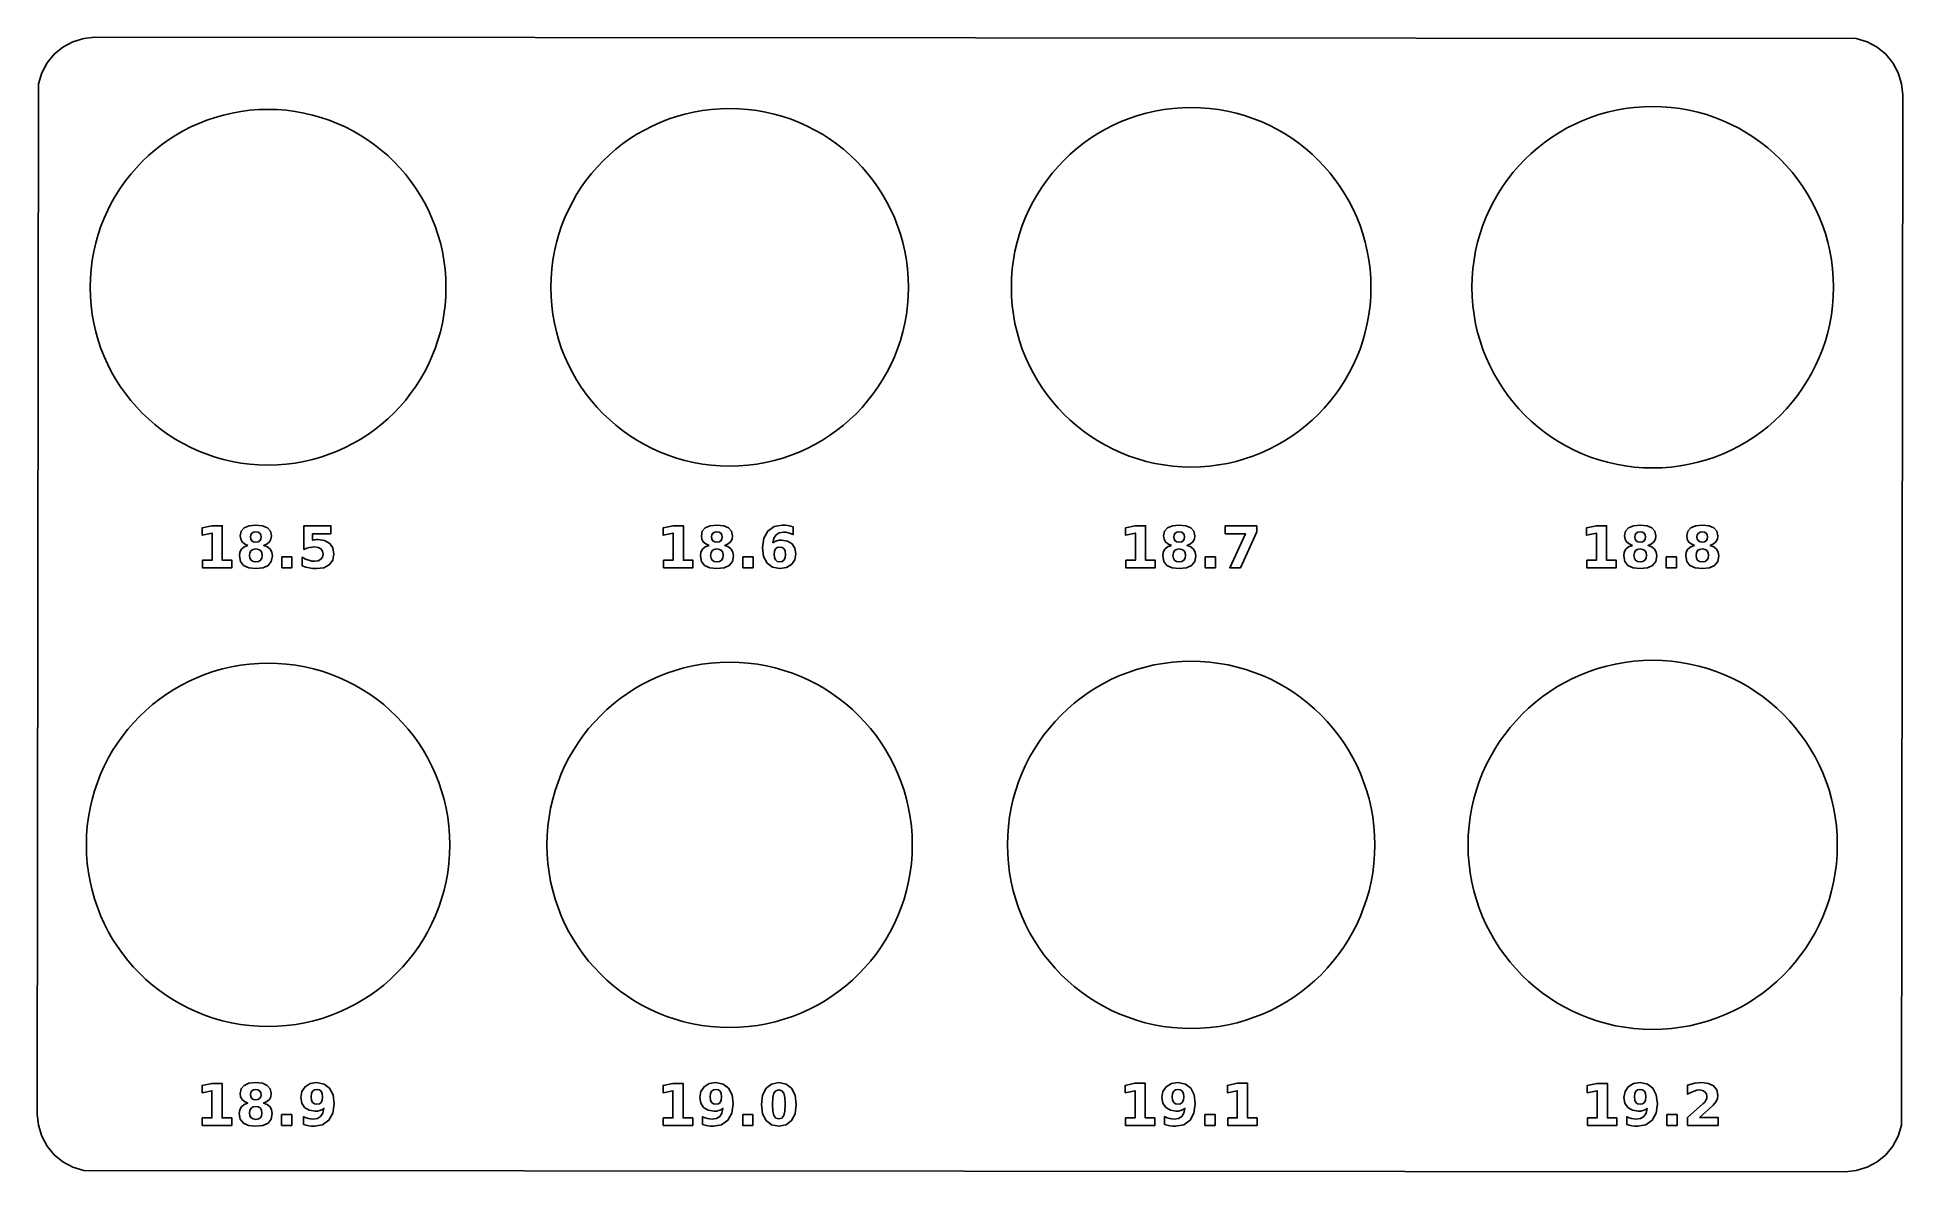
# Model space of a CAD drawing. Header units: millimetres. Extents: x 4 to 101, y 4 to 63.
import ezdxf

# ---------------------------------------------------------------- set-up
doc = ezdxf.new("R2010")
doc.units = ezdxf.units.MM
doc.layers.add('GRAVER', color=5, linetype='CONTINUOUS')
doc.layers.add('KUTT', color=1, linetype='CONTINUOUS')

msp = doc.modelspace()

# ---------------------------------------------------------------- linework, layer by layer
at = {"layer": 'GRAVER', "color": 5}
for points in [[(12.5863, 35.7976), (13.0846, 35.7976), (13.0846, 37.2113), (12.5732, 37.1059), (12.5732, 37.4898), (13.0813, 37.5952), (13.6176, 37.5952), (13.6176, 35.7976), (14.1159, 35.7976), (14.1159, 35.408), (12.5863, 35.408), (12.5863, 35.7976)], [(14.9549, 36.5724), (14.7802, 36.6488), (14.6545, 36.7571), (14.5789, 36.8971), (14.5537, 37.0679), (14.6052, 37.3115), (14.7599, 37.4893), (15.0149, 37.5983), (15.3665, 37.6346), (15.7158, 37.5985), (15.9698, 37.4902), (16.1248, 37.3125), (16.1765, 37.0679), (16.1511, 36.8971), (16.0748, 36.7571), (15.9487, 36.6488), (15.7738, 36.5724), (15.9692, 36.4918), (16.1099, 36.3727), (16.195, 36.2163), (16.2234, 36.0235), (16.1693, 35.7379), (16.0073, 35.5318), (15.739, 35.407), (15.3665, 35.3654), (14.9925, 35.407), (14.7229, 35.5318), (14.5598, 35.7379), (14.5054, 36.0235), (14.5338, 36.2163), (14.6188, 36.3727), (14.7596, 36.4918), (14.9549, 36.5724)], [(15.0866, 37.0107), (15.1048, 36.8954), (15.1593, 36.8101), (15.2474, 36.7573), (15.3665, 36.7398), (15.4832, 36.7573), (15.5699, 36.8101), (15.6241, 36.8954), (15.6421, 37.0107), (15.6241, 37.1258), (15.5699, 37.2104), (15.4832, 37.2628), (15.3665, 37.2802), (15.2474, 37.2627), (15.1593, 37.2099), (15.1048, 37.125), (15.0866, 37.0107)], [(17.8668, 37.5952), (19.2688, 37.5952), (19.2688, 37.1804), (18.3168, 37.1804), (18.3168, 36.842), (18.3813, 36.8577), (18.4462, 36.8691), (18.5126, 36.8765), (18.5816, 36.879), (18.9372, 36.8289), (19.2041, 36.6788), (19.3711, 36.4394), (19.4268, 36.1215), (19.3662, 35.8054), (19.1845, 35.566), (18.895, 35.4155), (18.5113, 35.3654), (18.3262, 35.3744), (18.1429, 35.4015), (17.9611, 35.4468), (17.7805, 35.5107), (17.7805, 35.9546), (17.9546, 35.8647), (18.1195, 35.8004), (18.2753, 35.7621), (18.4223, 35.7493), (18.6053, 35.7744), (18.7448, 35.8496), (18.8334, 35.9677), (18.8629, 36.1215), (18.8334, 36.2761), (18.7448, 36.3938), (18.6053, 36.4687), (18.4223, 36.4937), (18.2964, 36.4857), (18.1626, 36.4618), (18.02, 36.4218), (17.8668, 36.3648), (17.8668, 37.5952)], [(36.5622, 35.7976), (37.0605, 35.7976), (37.0605, 37.2113), (36.5491, 37.1059), (36.5491, 37.4898), (37.0572, 37.5952), (37.5934, 37.5952), (37.5934, 35.7976), (38.0917, 35.7976), (38.0917, 35.408), (36.5622, 35.408), (36.5622, 35.7976)], [(38.9308, 36.5724), (38.7561, 36.6488), (38.6303, 36.7571), (38.5547, 36.8971), (38.5295, 37.0679), (38.5811, 37.3115), (38.7358, 37.4893), (38.9908, 37.5983), (39.3423, 37.6346), (39.6917, 37.5985), (39.9456, 37.4902), (40.1007, 37.3125), (40.1523, 37.0679), (40.1269, 36.8971), (40.0506, 36.7571), (39.9245, 36.6488), (39.7497, 36.5724), (39.945, 36.4918), (40.0858, 36.3727), (40.1709, 36.2163), (40.1992, 36.0235), (40.1452, 35.7379), (39.9831, 35.5318), (39.7149, 35.407), (39.3423, 35.3654), (38.9684, 35.407), (38.6987, 35.5318), (38.5356, 35.7379), (38.4813, 36.0235), (38.5096, 36.2163), (38.5947, 36.3727), (38.7354, 36.4918), (38.9308, 36.5724)], [(39.0625, 37.0107), (39.0807, 36.8954), (39.1352, 36.8101), (39.2233, 36.7573), (39.3423, 36.7398), (39.4591, 36.7573), (39.5458, 36.8101), (39.5999, 36.8954), (39.618, 37.0107), (39.5999, 37.1258), (39.5458, 37.2104), (39.4591, 37.2628), (39.3423, 37.2802), (39.2233, 37.2627), (39.1352, 37.2099), (39.0807, 37.125), (39.0625, 37.0107)], [(43.3075, 37.538), (43.3075, 37.1335), (43.1723, 37.1909), (43.045, 37.231), (42.9236, 37.2546), (42.805, 37.2624), (42.5811, 37.2274), (42.4127, 37.1223), (42.3013, 36.9487), (42.2486, 36.7074), (42.3491, 36.7701), (42.4577, 36.8148), (42.5758, 36.8418), (42.7042, 36.8509), (43.007, 36.8018), (43.2452, 36.6545), (43.3995, 36.428), (43.4509, 36.1407), (43.3934, 35.8241), (43.2208, 35.5773), (42.9518, 35.4184), (42.6044, 35.3654), (42.2263, 35.4373), (41.9444, 35.6532), (41.7693, 36.0016), (41.7109, 36.4702), (41.7793, 36.9541), (41.9842, 37.322), (42.3081, 37.5543), (42.7333, 37.6318), (42.882, 37.6259), (43.0262, 37.6084), (43.1676, 37.5791), (43.3075, 37.538)], [(60.6009, 35.7976), (61.0991, 35.7976), (61.0991, 37.2113), (60.5877, 37.1059), (60.5877, 37.4898), (61.0959, 37.5952), (61.6321, 37.5952), (61.6321, 35.7976), (62.1304, 35.7976), (62.1304, 35.408), (60.6009, 35.408), (60.6009, 35.7976)], [(62.9695, 36.5724), (62.7947, 36.6488), (62.669, 36.7571), (62.5934, 36.8971), (62.5682, 37.0679), (62.6198, 37.3115), (62.7745, 37.4893), (63.0295, 37.5983), (63.381, 37.6346), (63.7304, 37.5985), (63.9843, 37.4902), (64.1393, 37.3125), (64.191, 37.0679), (64.1656, 36.8971), (64.0893, 36.7571), (63.9632, 36.6488), (63.7884, 36.5724), (63.9837, 36.4918), (64.1245, 36.3727), (64.2095, 36.2163), (64.2379, 36.0235), (64.1839, 35.7379), (64.0218, 35.5318), (63.7536, 35.407), (63.381, 35.3654), (63.0071, 35.407), (62.7374, 35.5318), (62.5743, 35.7379), (62.5199, 36.0235), (62.5483, 36.2163), (62.6334, 36.3727), (62.7741, 36.4918), (62.9695, 36.5724)], [(63.1012, 37.0107), (63.1193, 36.8954), (63.1738, 36.8101), (63.262, 36.7573), (63.381, 36.7398), (63.4977, 36.7573), (63.5845, 36.8101), (63.6386, 36.8954), (63.6566, 37.0107), (63.6386, 37.1258), (63.5845, 37.2104), (63.4977, 37.2628), (63.381, 37.2802), (63.262, 37.2627), (63.1738, 37.2099), (63.1193, 37.125), (63.1012, 37.0107)], [(65.7641, 37.5952), (67.4123, 37.5952), (67.4123, 37.2774), (66.5596, 35.408), (66.0102, 35.408), (66.8174, 37.1804), (65.7641, 37.1804), (65.7641, 37.5952)], [(84.5746, 35.7976), (85.0729, 35.7976), (85.0729, 37.2113), (84.5615, 37.1059), (84.5615, 37.4898), (85.0696, 37.5952), (85.6059, 37.5952), (85.6059, 35.7976), (86.1041, 35.7976), (86.1041, 35.408), (84.5746, 35.408), (84.5746, 35.7976)], [(86.9432, 36.5724), (86.7685, 36.6488), (86.6427, 36.7571), (86.5671, 36.8971), (86.542, 37.0679), (86.5935, 37.3115), (86.7482, 37.4893), (87.0032, 37.5983), (87.3548, 37.6346), (87.7041, 37.5985), (87.958, 37.4902), (88.1131, 37.3125), (88.1648, 37.0679), (88.1393, 36.8971), (88.063, 36.7571), (87.937, 36.6488), (87.7621, 36.5724), (87.9575, 36.4918), (88.0982, 36.3727), (88.1833, 36.2163), (88.2116, 36.0235), (88.1576, 35.7379), (87.9955, 35.5318), (87.7273, 35.407), (87.3548, 35.3654), (86.9808, 35.407), (86.7112, 35.5318), (86.548, 35.7379), (86.4937, 36.0235), (86.522, 36.2163), (86.6071, 36.3727), (86.7479, 36.4918), (86.9432, 36.5724)], [(87.0749, 37.0107), (87.0931, 36.8954), (87.1476, 36.8101), (87.2357, 36.7573), (87.3548, 36.7398), (87.4715, 36.7573), (87.5582, 36.8101), (87.6123, 36.8954), (87.6304, 37.0107), (87.6123, 37.1258), (87.5582, 37.2104), (87.4715, 37.2628), (87.3548, 37.2802), (87.2357, 37.2627), (87.1476, 37.2099), (87.0931, 37.125), (87.0749, 37.0107)], [(90.1701, 36.5724), (89.9954, 36.6488), (89.8696, 36.7571), (89.794, 36.8971), (89.7688, 37.0679), (89.8204, 37.3115), (89.9751, 37.4893), (90.2301, 37.5983), (90.5816, 37.6346), (90.931, 37.5985), (91.1849, 37.4902), (91.34, 37.3125), (91.3916, 37.0679), (91.3662, 36.8971), (91.2899, 36.7571), (91.1638, 36.6488), (90.989, 36.5724), (91.1843, 36.4918), (91.3251, 36.3727), (91.4102, 36.2163), (91.4385, 36.0235), (91.3845, 35.7379), (91.2224, 35.5318), (90.9542, 35.407), (90.5816, 35.3654), (90.2077, 35.407), (89.938, 35.5318), (89.7749, 35.7379), (89.7205, 36.0235), (89.7489, 36.2163), (89.834, 36.3727), (89.9747, 36.4918), (90.1701, 36.5724)], [(90.3018, 37.0107), (90.32, 36.8954), (90.3745, 36.8101), (90.4626, 36.7573), (90.5816, 36.7398), (90.6984, 36.7573), (90.7851, 36.8101), (90.8392, 36.8954), (90.8573, 37.0107), (90.8392, 37.1258), (90.7851, 37.2104), (90.6984, 37.2628), (90.5816, 37.2802), (90.4626, 37.2627), (90.3745, 37.2099), (90.32, 37.125), (90.3018, 37.0107)], [(15.3665, 36.3868), (15.2267, 36.3651), (15.1232, 36.3001), (15.0596, 36.1951), (15.0384, 36.0526), (15.0596, 35.9102), (15.1232, 35.8055), (15.2267, 35.7416), (15.3665, 35.7202), (15.5051, 35.7416), (15.607, 35.8055), (15.6695, 35.9102), (15.6904, 36.0526), (15.6695, 36.196), (15.607, 36.301), (15.5051, 36.3654), (15.3665, 36.3868)], [(16.7155, 35.9748), (17.2429, 35.9748), (17.2429, 35.408), (16.7155, 35.408), (16.7155, 35.9748)], [(39.3423, 36.3868), (39.2025, 36.3651), (39.0991, 36.3001), (39.0354, 36.1951), (39.0142, 36.0526), (39.0354, 35.9102), (39.0991, 35.8055), (39.2025, 35.7416), (39.3423, 35.7202), (39.481, 35.7416), (39.5828, 35.8055), (39.6454, 35.9102), (39.6662, 36.0526), (39.6454, 36.196), (39.5828, 36.301), (39.481, 36.3654), (39.3423, 36.3868)], [(40.6914, 35.9748), (41.2188, 35.9748), (41.2188, 35.408), (40.6914, 35.408), (40.6914, 35.9748)], [(42.6105, 36.4876), (42.4809, 36.4636), (42.3883, 36.3915), (42.3327, 36.2717), (42.3142, 36.1037), (42.3327, 35.9359), (42.3883, 35.8159), (42.4809, 35.7441), (42.6105, 35.7202), (42.7408, 35.7441), (42.8336, 35.8159), (42.8891, 35.9359), (42.9077, 36.1037), (42.8891, 36.2717), (42.8336, 36.3915), (42.7408, 36.4636), (42.6105, 36.4876)], [(63.381, 36.3868), (63.2412, 36.3651), (63.1377, 36.3001), (63.0741, 36.1951), (63.0529, 36.0526), (63.0741, 35.9102), (63.1377, 35.8055), (63.2412, 35.7416), (63.381, 35.7202), (63.5196, 35.7416), (63.6215, 35.8055), (63.6841, 35.9102), (63.7049, 36.0526), (63.6841, 36.196), (63.6215, 36.301), (63.5196, 36.3654), (63.381, 36.3868)], [(64.7301, 35.9748), (65.2574, 35.9748), (65.2574, 35.408), (64.7301, 35.408), (64.7301, 35.9748)], [(87.3548, 36.3868), (87.215, 36.3651), (87.1115, 36.3001), (87.0479, 36.1951), (87.0266, 36.0526), (87.0479, 35.9102), (87.1115, 35.8055), (87.215, 35.7416), (87.3548, 35.7202), (87.4934, 35.7416), (87.5952, 35.8055), (87.6578, 35.9102), (87.6787, 36.0526), (87.6578, 36.196), (87.5952, 36.301), (87.4934, 36.3654), (87.3548, 36.3868)], [(88.7038, 35.9748), (89.2312, 35.9748), (89.2312, 35.408), (88.7038, 35.408), (88.7038, 35.9748)], [(90.5816, 36.3868), (90.4418, 36.3651), (90.3384, 36.3001), (90.2747, 36.1951), (90.2535, 36.0526), (90.2747, 35.9102), (90.3384, 35.8055), (90.4418, 35.7416), (90.5816, 35.7202), (90.7203, 35.7416), (90.8221, 35.8055), (90.8847, 35.9102), (90.9055, 36.0526), (90.8847, 36.196), (90.8221, 36.301), (90.7203, 36.3654), (90.5816, 36.3868)], [(12.5774, 6.7976), (13.0757, 6.7976), (13.0757, 8.2113), (12.5643, 8.1059), (12.5643, 8.4898), (13.0724, 8.5952), (13.6087, 8.5952), (13.6087, 6.7976), (14.107, 6.7976), (14.107, 6.408), (12.5774, 6.408), (12.5774, 6.7976)], [(14.946, 7.5724), (14.7713, 7.6488), (14.6455, 7.7571), (14.57, 7.8971), (14.5448, 8.0679), (14.5963, 8.3115), (14.751, 8.4893), (15.006, 8.5983), (15.3576, 8.6346), (15.7069, 8.5985), (15.9609, 8.4902), (16.1159, 8.3125), (16.1676, 8.0679), (16.1421, 7.8971), (16.0659, 7.7571), (15.9398, 7.6488), (15.7649, 7.5724), (15.9603, 7.4918), (16.101, 7.3727), (16.1861, 7.2163), (16.2145, 7.0235), (16.1604, 6.7379), (15.9984, 6.5318), (15.7301, 6.407), (15.3576, 6.3654), (14.9836, 6.407), (14.714, 6.5318), (14.5509, 6.7379), (14.4965, 7.0235), (14.5248, 7.2163), (14.6099, 7.3727), (14.7507, 7.4918), (14.946, 7.5724)], [(15.0777, 8.0107), (15.0959, 7.8954), (15.1504, 7.8101), (15.2385, 7.7573), (15.3576, 7.7398), (15.4743, 7.7573), (15.561, 7.8101), (15.6152, 7.8954), (15.6332, 8.0107), (15.6152, 8.1258), (15.561, 8.2104), (15.4743, 8.2628), (15.3576, 8.2802), (15.2385, 8.2627), (15.1504, 8.2099), (15.0959, 8.125), (15.0777, 8.0107)], [(17.8405, 6.4563), (17.8405, 6.8609), (17.9721, 6.8055), (18.0979, 6.7662), (18.2204, 6.7426), (18.3412, 6.7348), (18.5655, 6.7697), (18.734, 6.8745), (18.8457, 7.0484), (18.8995, 7.2898), (18.7967, 7.2258), (18.6871, 7.1801), (18.5695, 7.1527), (18.4424, 7.1435), (18.1393, 7.1924), (17.901, 7.339), (17.7467, 7.5654), (17.6952, 7.8537), (17.7525, 8.1718), (17.9245, 8.4195), (18.1927, 8.5787), (18.539, 8.6318), (18.9186, 8.5596), (19.2013, 8.343), (19.3771, 7.995), (19.4357, 7.5274), (19.3671, 7.0432), (19.1615, 6.6752), (18.8368, 6.4429), (18.4101, 6.3654), (18.2596, 6.3711), (18.1157, 6.3884), (17.9766, 6.4166), (17.8405, 6.4563)], [(18.5362, 7.5096), (18.6659, 7.5335), (18.7588, 7.6052), (18.8147, 7.7254), (18.8334, 7.8935), (18.8147, 8.0604), (18.7588, 8.1804), (18.6659, 8.2532), (18.5362, 8.2774), (18.4064, 8.2532), (18.3135, 8.1804), (18.2576, 8.0604), (18.239, 7.8935), (18.2576, 7.7254), (18.3135, 7.6052), (18.4064, 7.5335), (18.5362, 7.5096)], [(36.5533, 6.7976), (37.0516, 6.7976), (37.0516, 8.2113), (36.5402, 8.1059), (36.5402, 8.4898), (37.0483, 8.5952), (37.5845, 8.5952), (37.5845, 6.7976), (38.0828, 6.7976), (38.0828, 6.408), (36.5533, 6.408), (36.5533, 6.7976)], [(38.5895, 6.4563), (38.5895, 6.8609), (38.7211, 6.8055), (38.8469, 6.7662), (38.9693, 6.7426), (39.0902, 6.7348), (39.3145, 6.7697), (39.483, 6.8745), (39.5946, 7.0484), (39.6484, 7.2898), (39.5457, 7.2258), (39.4361, 7.1801), (39.3184, 7.1527), (39.1914, 7.1435), (38.8882, 7.1924), (38.65, 7.339), (38.4957, 7.5654), (38.4442, 7.8537), (38.5015, 8.1718), (38.6734, 8.4195), (38.9417, 8.5787), (39.288, 8.6318), (39.6675, 8.5596), (39.9503, 8.343), (40.1261, 7.995), (40.1847, 7.5274), (40.1161, 7.0432), (39.9105, 6.6752), (39.5857, 6.4429), (39.1591, 6.3654), (39.0086, 6.3711), (38.8647, 6.3884), (38.7256, 6.4166), (38.5895, 6.4563)], [(39.2852, 7.5096), (39.4149, 7.5335), (39.5078, 7.6052), (39.5637, 7.7254), (39.5823, 7.8935), (39.5637, 8.0604), (39.5078, 8.1804), (39.4149, 8.2532), (39.2852, 8.2774), (39.1554, 8.2532), (39.0625, 8.1804), (39.0066, 8.0604), (38.988, 7.8935), (39.0066, 7.7254), (39.0625, 7.6052), (39.1554, 7.5335), (39.2852, 7.5096)], [(43.4598, 7.4993), (43.4012, 7.018), (43.2255, 6.6607), (42.942, 6.4392), (42.5603, 6.3654), (42.1776, 6.4392), (41.8937, 6.6607), (41.718, 7.018), (41.6594, 7.4993), (41.718, 7.9819), (41.8937, 8.3393), (42.1776, 8.5608), (42.5603, 8.6346), (42.942, 8.5608), (43.2255, 8.3393), (43.4012, 7.9819), (43.4598, 7.4993)], [(42.8959, 7.504), (42.8767, 7.8534), (42.8191, 8.0815), (42.7159, 8.2073), (42.5603, 8.2493), (42.4048, 8.2073), (42.3011, 8.0815), (42.2427, 7.8534), (42.2233, 7.504), (42.2427, 7.1503), (42.3011, 6.919), (42.4048, 6.7917), (42.5603, 6.7493), (42.715, 6.7917), (42.8181, 6.919), (42.8765, 7.1503), (42.8959, 7.504)], [(60.5847, 6.799), (61.083, 6.799), (61.083, 8.2127), (60.5716, 8.1073), (60.5716, 8.4912), (61.0797, 8.5966), (61.6159, 8.5966), (61.6159, 6.799), (62.1142, 6.799), (62.1142, 6.4095), (60.5847, 6.4095), (60.5847, 6.799)], [(62.6209, 6.4577), (62.6209, 6.8623), (62.7525, 6.807), (62.8783, 6.7676), (63.0007, 6.744), (63.1216, 6.7362), (63.3459, 6.7711), (63.5144, 6.8759), (63.6261, 7.0498), (63.6798, 7.2912), (63.5771, 7.2272), (63.4675, 7.1815), (63.3498, 7.1541), (63.2228, 7.1449), (62.9196, 7.1938), (62.6814, 7.3404), (62.5271, 7.5668), (62.4756, 7.8551), (62.5329, 8.1732), (62.7048, 8.4209), (62.9731, 8.5801), (63.3194, 8.6332), (63.6989, 8.561), (63.9817, 8.3445), (64.1575, 7.9964), (64.2161, 7.5288), (64.1475, 7.0446), (63.9419, 6.6766), (63.6171, 6.4443), (63.1905, 6.3668), (63.04, 6.3725), (62.8961, 6.3898), (62.757, 6.418), (62.6209, 6.4577)], [(63.3166, 7.511), (63.4463, 7.5349), (63.5392, 7.6066), (63.5951, 7.7268), (63.6138, 7.8949), (63.5951, 8.0618), (63.5392, 8.1818), (63.4463, 8.2546), (63.3166, 8.2788), (63.1868, 8.2546), (63.0939, 8.1818), (63.038, 8.0618), (63.0194, 7.8949), (63.038, 7.7268), (63.0939, 7.6066), (63.1868, 7.5349), (63.3166, 7.511)], [(65.8989, 6.799), (66.3972, 6.799), (66.3972, 8.2127), (65.8858, 8.1073), (65.8858, 8.4912), (66.3939, 8.5966), (66.9302, 8.5966), (66.9302, 6.799), (67.4284, 6.799), (67.4284, 6.4095), (65.8989, 6.4095), (65.8989, 6.799)], [(84.6119, 6.7976), (85.1102, 6.7976), (85.1102, 8.2113), (84.5987, 8.1059), (84.5987, 8.4898), (85.1069, 8.5952), (85.6431, 8.5952), (85.6431, 6.7976), (86.1414, 6.7976), (86.1414, 6.408), (84.6119, 6.408), (84.6119, 6.7976)], [(86.6481, 6.4563), (86.6481, 6.8609), (86.7797, 6.8055), (86.9055, 6.7662), (87.0279, 6.7426), (87.1487, 6.7348), (87.373, 6.7697), (87.5416, 6.8745), (87.6532, 7.0484), (87.707, 7.2898), (87.6043, 7.2258), (87.4947, 7.1801), (87.377, 7.1527), (87.25, 7.1435), (86.9468, 7.1924), (86.7086, 7.339), (86.5543, 7.5654), (86.5028, 7.8537), (86.5601, 8.1718), (86.732, 8.4195), (87.0003, 8.5787), (87.3466, 8.6318), (87.7261, 8.5596), (88.0089, 8.343), (88.1847, 7.995), (88.2433, 7.5274), (88.1747, 7.0432), (87.9691, 6.6752), (87.6443, 6.4429), (87.2177, 6.3654), (87.0672, 6.3711), (86.9233, 6.3884), (86.7842, 6.4166), (86.6481, 6.4563)], [(87.3438, 7.5096), (87.4735, 7.5335), (87.5664, 7.6052), (87.6223, 7.7254), (87.6409, 7.8935), (87.6223, 8.0604), (87.5664, 8.1804), (87.4735, 8.2532), (87.3438, 8.2774), (87.214, 8.2532), (87.1211, 8.1804), (87.0652, 8.0604), (87.0466, 7.8935), (87.0652, 7.7254), (87.1211, 7.6052), (87.214, 7.5335), (87.3438, 7.5096)], [(90.4389, 6.8224), (91.4013, 6.8224), (91.4013, 6.408), (89.8117, 6.408), (89.8117, 6.8224), (90.61, 7.5274), (90.7033, 7.6229), (90.7684, 7.7163), (90.8068, 7.8104), (90.8195, 7.908), (90.7938, 8.0468), (90.7164, 8.1555), (90.5962, 8.2259), (90.4417, 8.2493), (90.3037, 8.2352), (90.153, 8.193), (89.9909, 8.123), (89.8178, 8.0252), (89.8178, 8.5057), (90.0071, 8.561), (90.1942, 8.6013), (90.3784, 8.6263), (90.5589, 8.6346), (90.9079, 8.5914), (91.1692, 8.4616), (91.3323, 8.2549), (91.3867, 7.9798), (91.3636, 7.8071), (91.2944, 7.6465), (91.1512, 7.4659), (90.9062, 7.2326), (90.4389, 6.8224)], [(15.3576, 7.3868), (15.2178, 7.3651), (15.1143, 7.3001), (15.0507, 7.1951), (15.0295, 7.0526), (15.0507, 6.9102), (15.1143, 6.8055), (15.2178, 6.7416), (15.3576, 6.7202), (15.4962, 6.7416), (15.598, 6.8055), (15.6606, 6.9102), (15.6815, 7.0526), (15.6606, 7.196), (15.598, 7.301), (15.4962, 7.3654), (15.3576, 7.3868)], [(16.7066, 6.9748), (17.234, 6.9748), (17.234, 6.408), (16.7066, 6.408), (16.7066, 6.9748)], [(40.6825, 6.9748), (41.2098, 6.9748), (41.2098, 6.408), (40.6825, 6.408), (40.6825, 6.9748)], [(64.7139, 6.9762), (65.2413, 6.9762), (65.2413, 6.4095), (64.7139, 6.4095), (64.7139, 6.9762)], [(88.7411, 6.9748), (89.2684, 6.9748), (89.2684, 6.408), (88.7411, 6.408), (88.7411, 6.9748)]]:
    msp.add_lwpolyline(points, dxfattribs=at)
at = {"layer": 'KUTT', "color": 1}
msp.add_lwpolyline([(98, 4), (98.5853, 4.0576), (99.1481, 4.2284), (99.6667, 4.5056), (100.1213, 4.8787), (100.4944, 5.3333), (100.7716, 5.8519), (100.9424, 6.4147), (101, 60), (100.9424, 60.5853), (100.7716, 61.1481), (100.4944, 61.6667), (100.1213, 62.1213), (99.6667, 62.4944), (99.1481, 62.7716), (98.5853, 62.9424), (7, 63), (6.4147, 62.9424), (5.8519, 62.7716), (5.3333, 62.4944), (4.8787, 62.1213), (4.5056, 61.6667), (4.2284, 61.1481), (4.0576, 60.5853), (4, 7), (4.0576, 6.4147), (4.2284, 5.8519), (4.5056, 5.3333), (4.8787, 4.8787), (5.3333, 4.5056), (5.8519, 4.2284), (6.4147, 4.0576)], close=True, dxfattribs=at)
for centre, radius in [((16, 50), 9.25), ((40, 50), 9.3), ((64, 50), 9.35), ((88, 50), 9.4), ((16, 21), 9.45), ((40, 21), 9.5), ((64, 21), 9.55), ((88, 21), 9.6)]:
    msp.add_circle(centre, radius, dxfattribs=at)

doc.saveas('drawing.dxf')
